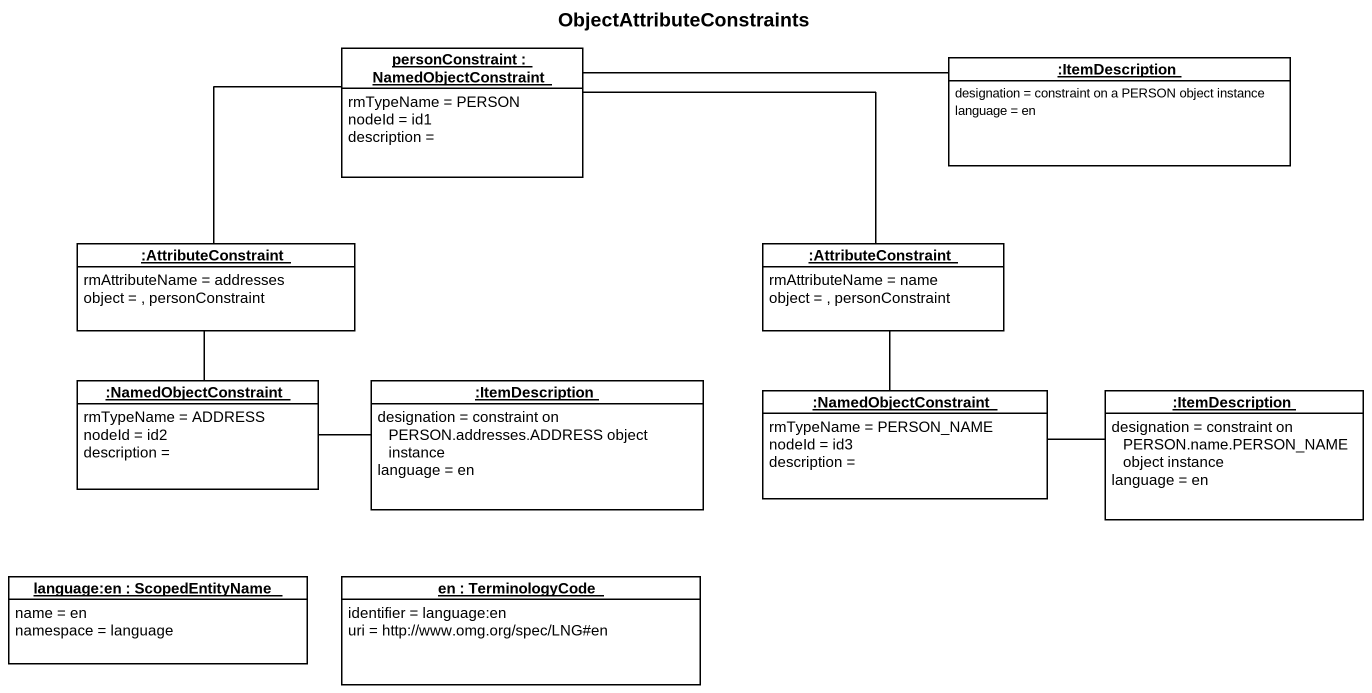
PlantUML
@startuml
title ObjectAttributeConstraints
hide circle
hide empty members
object "personConstraint : NamedObjectConstraint" as personConstraint {
  rmTypeName = PERSON
  nodeId = id1
  description =
}
object ":ItemDescription" as ItemDescription {
  designation = constraint on a PERSON object instance
  language = en
}
object ":AttributeConstraint" as AttributeConstraint {
  rmAttributeName = addresses
  object = , personConstraint
}
object ":AttributeConstraint" as AttributeConstraint_2 {
  rmAttributeName = name
  object = , personConstraint
}
object ":NamedObjectConstraint" as NamedObjectConstraint {
  rmTypeName = ADDRESS
  nodeId = id2
  description =
}
object ":ItemDescription" as ItemDescription_2 {
  designation = constraint on PERSON.addresses.ADDRESS object instance
  language = en
}
object ":NamedObjectConstraint" as NamedObjectConstraint_2 {
  rmTypeName = PERSON_NAME
  nodeId = id3
  description =
}
object ":ItemDescription" as ItemDescription_3 {
  designation = constraint on PERSON.name.PERSON_NAME object instance
  language = en
}
object "language:en : ScopedEntityName" as language_en {
  name = en
  namespace = language
}
object "en : TerminologyCode" as en {
  identifier = language:en
  uri = http://www.omg.org/spec/LNG#en
}
personConstraint -right- ItemDescription
AttributeConstraint -up- personConstraint
AttributeConstraint -- NamedObjectConstraint
AttributeConstraint_2 -left- personConstraint
AttributeConstraint_2 -- NamedObjectConstraint_2
NamedObjectConstraint -right- ItemDescription_2
NamedObjectConstraint_2 -right- ItemDescription_3
@enduml
